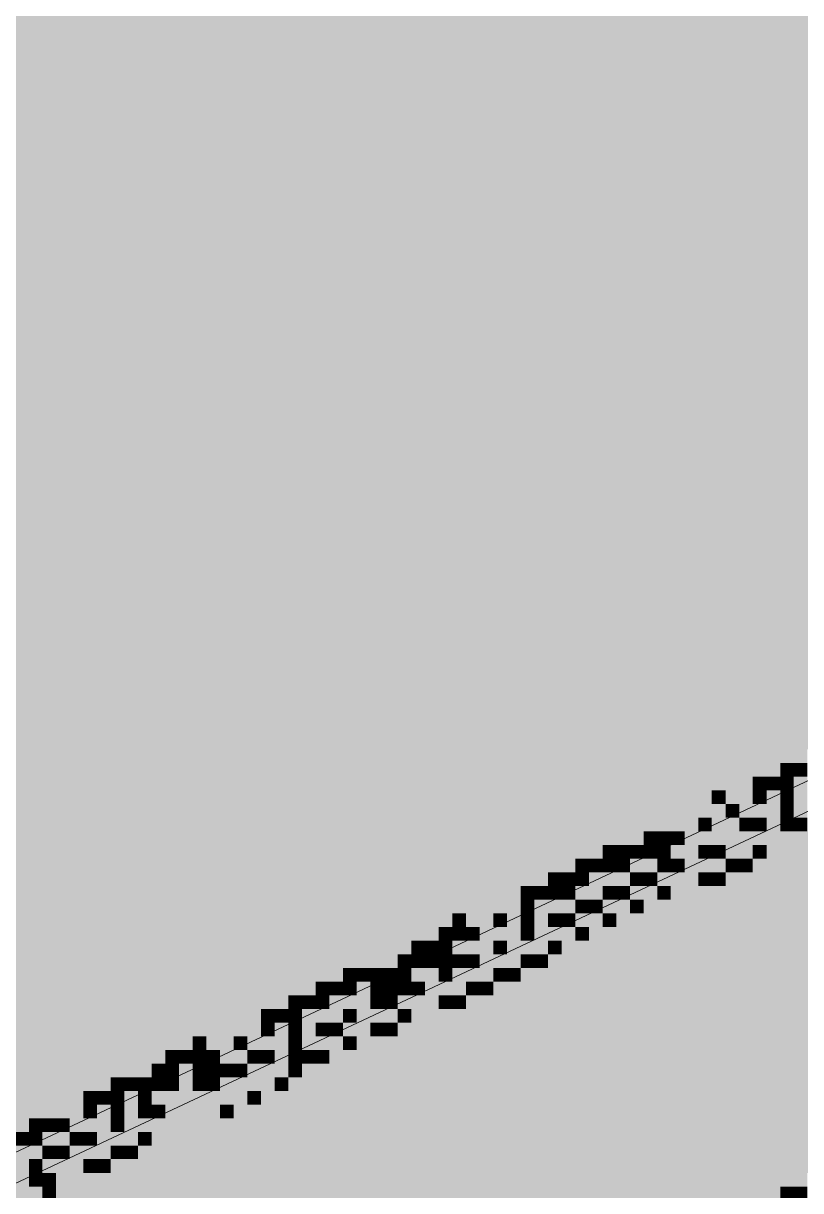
# Paper-space layout '03 3D Building and Roof' of a CAD drawing. Header units: millimetres. Extents: x 5 to 415, y 5 to 292.
# Drawn here: x 131.27 to 140.76, y 230.78 to 245.03 of the extents above; entities that cross this region are included whole.
import ezdxf

# ---------------------------------------------------------------- set-up
doc = ezdxf.new("R2010")
doc.units = ezdxf.units.MM
doc.layers.add('EXISTING', color=7, linetype='Continuous')
doc.layers.add('IMAGES', color=7, linetype='Continuous')

# ---------------------------------------------------------------- blocks, each defined once
blk = doc.blocks.new('SHEET_03')
at = {"layer": 'EXISTING', "color": 250, "lineweight": 9}
for p, q in [((128.28, 229.888), (150.128, 240.145)), ((150.128, 239.77), (128.28, 229.513))]:
    blk.add_line(p, q, dxfattribs=at)
at = {"layer": 'IMAGES', "color": 7}
for points in [[(130.342, 245), (149.671, 245), (130.342, 245.167), (149.671, 245.167)], [(130.008, 244.833), (149.671, 244.833), (130.008, 245), (149.671, 245)], [(129.509, 244.667), (149.671, 244.667), (129.509, 244.833), (149.671, 244.833)], [(129.175, 244.5), (149.671, 244.5), (129.175, 244.667), (149.671, 244.667)], [(128.842, 244.333), (149.671, 244.333), (128.842, 244.5), (149.671, 244.5)], [(128.509, 244.167), (149.671, 244.167), (128.509, 244.333), (149.671, 244.333)], [(128.009, 244), (149.671, 244), (128.009, 244.167), (149.671, 244.167)], [(127.676, 243.833), (149.671, 243.833), (127.676, 244), (149.671, 244)], [(127.342, 243.667), (149.671, 243.667), (127.342, 243.833), (149.671, 243.833)], [(127.009, 243.5), (149.671, 243.5), (127.009, 243.667), (149.671, 243.667)], [(126.676, 243.333), (149.671, 243.333), (126.676, 243.5), (149.671, 243.5)], [(126.343, 243.167), (149.671, 243.167), (126.343, 243.333), (149.671, 243.333)], [(126.009, 243), (149.671, 243), (126.009, 243.167), (149.671, 243.167)], [(125.843, 242.833), (149.671, 242.833), (125.843, 243), (149.671, 243)], [(125.343, 242.667), (149.671, 242.667), (125.343, 242.833), (149.671, 242.833)], [(125.009, 242.5), (149.671, 242.5), (125.009, 242.667), (149.671, 242.667)], [(124.51, 242.333), (149.671, 242.333), (124.51, 242.5), (149.671, 242.5)], [(124.176, 242.167), (149.671, 242.167), (124.176, 242.333), (149.671, 242.333)], [(123.843, 242), (149.671, 242), (123.843, 242.167), (149.671, 242.167)], [(123.51, 241.833), (149.671, 241.833), (123.51, 242), (149.671, 242)], [(123.176, 241.667), (149.671, 241.667), (123.176, 241.833), (149.671, 241.833)], [(122.843, 241.5), (149.671, 241.5), (122.843, 241.667), (149.671, 241.667)], [(122.177, 241.333), (149.671, 241.333), (122.177, 241.5), (149.671, 241.5)], [(122.01, 241.167), (149.671, 241.167), (122.01, 241.333), (149.671, 241.333)], [(121.677, 241), (149.671, 241), (121.677, 241.167), (149.671, 241.167)], [(121.343, 240.833), (149.671, 240.833), (121.343, 241), (149.671, 241)], [(120.844, 240.5), (149.671, 240.5), (120.844, 240.833), (149.671, 240.833)], [(120.344, 240.333), (149.671, 240.333), (120.344, 240.5), (149.671, 240.5)], [(120.01, 240.167), (149.671, 240.167), (120.01, 240.333), (149.671, 240.333)], [(119.677, 240), (149.505, 240), (119.677, 240.167), (149.505, 240.167)], [(119.177, 239.833), (149.005, 239.833), (119.177, 240), (149.005, 240)], [(118.844, 239.667), (148.672, 239.667), (118.844, 239.833), (148.672, 239.833)], [(118.344, 239.5), (148.338, 239.5), (118.344, 239.667), (148.338, 239.667)], [(118.344, 239.333), (148.005, 239.333), (118.344, 239.5), (148.005, 239.5)], [(117.677, 239.167), (147.672, 239.167), (117.677, 239.333), (147.672, 239.333)], [(117.511, 239), (147.172, 239), (117.511, 239.167), (147.172, 239.167)], [(117.178, 238.833), (146.839, 238.833), (117.178, 239), (146.839, 239)], [(116.844, 238.667), (146.505, 238.667), (116.844, 238.833), (146.505, 238.833)], [(116.344, 238.5), (146.339, 238.5), (116.344, 238.667), (146.339, 238.667)], [(116.011, 238.333), (145.839, 238.333), (116.011, 238.5), (145.839, 238.5)], [(115.844, 238.167), (145.506, 238.167), (115.844, 238.333), (145.506, 238.333)], [(115.345, 238), (145.172, 238), (115.345, 238.167), (145.172, 238.167)], [(115.011, 237.833), (144.672, 237.833), (115.011, 238), (144.672, 238)], [(114.511, 237.667), (144.506, 237.667), (114.511, 237.833), (144.506, 237.833)], [(114.178, 237.5), (144.006, 237.5), (114.178, 237.667), (144.006, 237.667)], [(113.845, 237.333), (143.673, 237.333), (113.845, 237.5), (143.673, 237.5)], [(113.678, 237.167), (143.339, 237.167), (113.678, 237.333), (143.339, 237.333)], [(113.512, 237), (143.006, 237), (113.512, 237.167), (143.006, 237.167)], [(113.678, 236.833), (142.673, 236.833), (113.678, 237), (142.673, 237)], [(114.178, 236.667), (142.34, 236.667), (114.178, 236.833), (142.34, 236.833)], [(114.511, 236.5), (142.006, 236.5), (114.511, 236.667), (142.006, 236.667)], [(115.011, 236.333), (141.506, 236.333), (115.011, 236.5), (141.506, 236.5)], [(115.178, 236.167), (141.34, 236.167), (115.178, 236.333), (141.34, 236.333)], [(115.844, 236), (140.84, 236), (115.844, 236.167), (140.84, 236.167)], [(116.011, 235.833), (140.507, 235.833), (116.011, 236), (140.507, 236)], [(140.507, 235.833), (140.673, 235.833), (140.507, 236), (140.673, 236)], [(140.673, 235.833), (140.84, 235.833), (140.673, 236), (140.84, 236)], [(116.511, 235.667), (140.173, 235.667), (116.511, 235.833), (140.173, 235.833)], [(140.173, 235.667), (140.34, 235.667), (140.173, 235.833), (140.34, 235.833)], [(140.34, 235.667), (140.507, 235.667), (140.34, 235.833), (140.507, 235.833)], [(140.507, 235.667), (140.673, 235.667), (140.507, 235.833), (140.673, 235.833)], [(140.673, 235.333), (140.84, 235.333), (140.673, 235.833), (140.84, 235.833)], [(116.844, 235.5), (139.673, 235.5), (116.844, 235.667), (139.673, 235.667)], [(139.673, 235.5), (139.84, 235.5), (139.673, 235.667), (139.84, 235.667)], [(139.84, 235.5), (140.173, 235.5), (139.84, 235.667), (140.173, 235.667)], [(140.173, 235.5), (140.34, 235.5), (140.173, 235.667), (140.34, 235.667)], [(140.34, 235.167), (140.507, 235.167), (140.34, 235.667), (140.507, 235.667)], [(140.507, 235.5), (140.673, 235.5), (140.507, 235.667), (140.673, 235.667)], [(117.011, 235.333), (139.507, 235.333), (117.011, 235.5), (139.507, 235.5)], [(139.507, 235.333), (139.84, 235.333), (139.507, 235.5), (139.84, 235.5)], [(139.84, 235.333), (140.007, 235.333), (139.84, 235.5), (140.007, 235.5)], [(140.007, 235.333), (140.34, 235.333), (140.007, 235.5), (140.34, 235.5)], [(140.507, 235.333), (140.673, 235.333), (140.507, 235.5), (140.673, 235.5)], [(117.178, 235.167), (139.173, 235.167), (117.178, 235.333), (139.173, 235.333)], [(139.173, 235.167), (139.507, 235.167), (139.173, 235.333), (139.507, 235.333)], [(139.507, 235.167), (139.673, 235.167), (139.507, 235.333), (139.673, 235.333)], [(139.673, 235.167), (140.007, 235.167), (139.673, 235.333), (140.007, 235.333)], [(140.007, 235.167), (140.173, 235.167), (140.007, 235.333), (140.173, 235.333)], [(140.173, 235.167), (140.34, 235.167), (140.173, 235.333), (140.34, 235.333)], [(140.507, 235.167), (140.673, 235.167), (140.507, 235.333), (140.673, 235.333)], [(140.673, 235.167), (140.84, 235.167), (140.673, 235.333), (140.84, 235.333)], [(117.677, 235), (138.84, 235), (117.677, 235.167), (138.84, 235.167)], [(138.84, 235), (139.007, 235), (138.84, 235.167), (139.007, 235.167)], [(139.007, 235), (139.173, 235), (139.007, 235.167), (139.173, 235.167)], [(139.173, 235), (139.34, 235), (139.173, 235.167), (139.34, 235.167)], [(139.34, 235), (139.673, 235), (139.34, 235.167), (139.673, 235.167)], [(139.673, 235), (140.007, 235), (139.673, 235.167), (140.007, 235.167)], [(140.007, 235), (140.507, 235), (140.007, 235.167), (140.507, 235.167)], [(140.507, 235), (149.671, 235), (140.507, 235.167), (149.671, 235.167)], [(118.177, 234.833), (138.34, 234.833), (118.177, 235), (138.34, 235)], [(138.34, 234.833), (138.507, 234.833), (138.34, 235), (138.507, 235)], [(138.507, 234.833), (138.674, 234.833), (138.507, 235), (138.674, 235)], [(138.674, 234.833), (138.84, 234.833), (138.674, 235), (138.84, 235)], [(138.84, 234.833), (139.007, 234.833), (138.84, 235), (139.007, 235)], [(139.007, 234.833), (139.173, 234.833), (139.007, 235), (139.173, 235)], [(139.173, 234.833), (139.507, 234.833), (139.173, 235), (139.507, 235)], [(139.507, 234.833), (139.673, 234.833), (139.507, 235), (139.673, 235)], [(139.673, 234.833), (139.84, 234.833), (139.673, 235), (139.84, 235)], [(139.84, 234.833), (140.173, 234.833), (139.84, 235), (140.173, 235)], [(140.173, 234.833), (140.34, 234.833), (140.173, 235), (140.34, 235)], [(140.34, 234.833), (140.673, 234.833), (140.34, 235), (140.673, 235)], [(140.673, 234.833), (149.338, 234.833), (140.673, 235), (149.338, 235)], [(118.511, 234.667), (138.007, 234.667), (118.511, 234.833), (138.007, 234.833)], [(138.007, 234.667), (138.174, 234.667), (138.007, 234.833), (138.174, 234.833)], [(138.174, 234.667), (138.34, 234.667), (138.174, 234.833), (138.34, 234.833)], [(138.34, 234.667), (138.507, 234.667), (138.34, 234.833), (138.507, 234.833)], [(138.507, 234.667), (138.674, 234.667), (138.507, 234.833), (138.674, 234.833)], [(138.674, 234.667), (139.007, 234.667), (138.674, 234.833), (139.007, 234.833)], [(139.007, 234.667), (139.173, 234.667), (139.007, 234.833), (139.173, 234.833)], [(139.173, 234.667), (139.34, 234.667), (139.173, 234.833), (139.34, 234.833)], [(139.34, 234.667), (139.84, 234.667), (139.34, 234.833), (139.84, 234.833)], [(139.84, 234.667), (140.007, 234.667), (139.84, 234.833), (140.007, 234.833)], [(140.007, 234.667), (140.173, 234.667), (140.007, 234.833), (140.173, 234.833)], [(140.173, 234.667), (149.005, 234.667), (140.173, 234.833), (149.005, 234.833)], [(119.011, 234.5), (137.674, 234.5), (119.011, 234.667), (137.674, 234.667)], [(137.674, 234.5), (137.84, 234.5), (137.674, 234.667), (137.84, 234.667)], [(137.84, 234.5), (138.007, 234.5), (137.84, 234.667), (138.007, 234.667)], [(138.007, 234.5), (138.174, 234.5), (138.007, 234.667), (138.174, 234.667)], [(138.174, 234.5), (138.674, 234.5), (138.174, 234.667), (138.674, 234.667)], [(138.674, 234.5), (138.84, 234.5), (138.674, 234.667), (138.84, 234.667)], [(138.84, 234.5), (139.007, 234.5), (138.84, 234.667), (139.007, 234.667)], [(139.007, 234.5), (139.507, 234.5), (139.007, 234.667), (139.507, 234.667)], [(139.507, 234.5), (139.673, 234.5), (139.507, 234.667), (139.673, 234.667)], [(139.673, 234.5), (139.84, 234.5), (139.673, 234.667), (139.84, 234.667)], [(139.84, 234.5), (148.672, 234.5), (139.84, 234.667), (148.672, 234.667)], [(119.177, 234.333), (137.34, 234.333), (119.177, 234.5), (137.34, 234.5)], [(137.34, 234.333), (137.507, 234.333), (137.34, 234.5), (137.507, 234.5)], [(137.507, 234.333), (137.674, 234.333), (137.507, 234.5), (137.674, 234.5)], [(137.674, 234.333), (137.84, 234.333), (137.674, 234.5), (137.84, 234.5)], [(137.84, 234.333), (138.007, 234.333), (137.84, 234.5), (138.007, 234.5)], [(138.007, 234.333), (138.34, 234.333), (138.007, 234.5), (138.34, 234.5)], [(138.34, 234.333), (138.507, 234.333), (138.34, 234.5), (138.507, 234.5)], [(138.507, 234.333), (138.674, 234.333), (138.507, 234.5), (138.674, 234.5)], [(138.674, 234.333), (139.007, 234.333), (138.674, 234.5), (139.007, 234.5)], [(139.007, 234.333), (139.173, 234.333), (139.007, 234.5), (139.173, 234.5)], [(139.173, 234.333), (139.507, 234.333), (139.173, 234.5), (139.507, 234.5)], [(139.507, 234.333), (148.338, 234.333), (139.507, 234.5), (148.338, 234.5)], [(119.677, 234.167), (137.007, 234.167), (119.677, 234.333), (137.007, 234.333)], [(137.007, 234.167), (137.34, 234.167), (137.007, 234.333), (137.34, 234.333)], [(137.34, 234.167), (137.507, 234.167), (137.34, 234.333), (137.507, 234.333)], [(137.507, 233.833), (137.674, 233.833), (137.507, 234.333), (137.674, 234.333)], [(137.674, 234.167), (138.007, 234.167), (137.674, 234.333), (138.007, 234.333)], [(138.007, 234.167), (138.174, 234.167), (138.007, 234.333), (138.174, 234.333)], [(138.174, 234.167), (138.34, 234.167), (138.174, 234.333), (138.34, 234.333)], [(138.34, 234.167), (138.674, 234.167), (138.34, 234.333), (138.674, 234.333)], [(138.674, 234.167), (138.84, 234.167), (138.674, 234.333), (138.84, 234.333)], [(138.84, 234.167), (139.173, 234.167), (138.84, 234.333), (139.173, 234.333)], [(139.173, 234.167), (148.005, 234.167), (139.173, 234.333), (148.005, 234.333)], [(120.01, 234), (136.507, 234), (120.01, 234.167), (136.507, 234.167)], [(136.507, 234), (136.674, 234), (136.507, 234.167), (136.674, 234.167)], [(136.674, 234), (137.007, 234), (136.674, 234.167), (137.007, 234.167)], [(137.007, 234), (137.174, 234), (137.007, 234.167), (137.174, 234.167)], [(137.174, 233.667), (137.34, 233.667), (137.174, 234.167), (137.34, 234.167)], [(137.34, 234), (137.507, 234), (137.34, 234.167), (137.507, 234.167)], [(137.674, 234), (137.84, 234), (137.674, 234.167), (137.84, 234.167)], [(137.84, 234), (138.007, 234), (137.84, 234.167), (138.007, 234.167)], [(138.007, 234), (138.34, 234), (138.007, 234.167), (138.34, 234.167)], [(138.34, 234), (138.507, 234), (138.34, 234.167), (138.507, 234.167)], [(138.507, 234), (138.84, 234), (138.507, 234.167), (138.84, 234.167)], [(138.84, 234), (147.505, 234), (138.84, 234.167), (147.505, 234.167)], [(120.177, 233.833), (136.341, 233.833), (120.177, 234), (136.341, 234)], [(136.341, 233.833), (136.507, 233.833), (136.341, 234), (136.507, 234)], [(136.507, 233.833), (136.674, 233.833), (136.507, 234), (136.674, 234)], [(136.674, 233.833), (136.841, 233.833), (136.674, 234), (136.841, 234)], [(136.841, 233.833), (137.174, 233.833), (136.841, 234), (137.174, 234)], [(137.34, 233.833), (137.507, 233.833), (137.34, 234), (137.507, 234)], [(137.674, 233.833), (138.007, 233.833), (137.674, 234), (138.007, 234)], [(138.007, 233.833), (138.174, 233.833), (138.007, 234), (138.174, 234)], [(138.174, 233.833), (138.507, 233.833), (138.174, 234), (138.507, 234)], [(138.507, 233.833), (147.172, 233.833), (138.507, 234), (147.172, 234)], [(120.51, 233.667), (136.007, 233.667), (120.51, 233.833), (136.007, 233.833)], [(136.007, 233.667), (136.174, 233.667), (136.007, 233.833), (136.174, 233.833)], [(136.174, 233.667), (136.341, 233.667), (136.174, 233.833), (136.341, 233.833)], [(136.341, 233.667), (136.507, 233.667), (136.341, 233.833), (136.507, 233.833)], [(136.507, 233.667), (136.841, 233.667), (136.507, 233.833), (136.841, 233.833)], [(136.841, 233.5), (137.007, 233.5), (136.841, 233.833), (137.007, 233.833)], [(137.007, 233.667), (137.174, 233.667), (137.007, 233.833), (137.174, 233.833)], [(137.34, 233.667), (137.674, 233.667), (137.34, 233.833), (137.674, 233.833)], [(137.674, 233.667), (137.84, 233.667), (137.674, 233.833), (137.84, 233.833)], [(137.84, 233.667), (138.174, 233.667), (137.84, 233.833), (138.174, 233.833)], [(138.174, 233.667), (147.005, 233.667), (138.174, 233.833), (147.005, 233.833)], [(121.01, 233.5), (135.507, 233.5), (121.01, 233.667), (135.507, 233.667)], [(135.507, 233.5), (135.841, 233.5), (135.507, 233.667), (135.841, 233.667)], [(135.841, 233.5), (136.007, 233.5), (135.841, 233.667), (136.007, 233.667)], [(136.007, 233.5), (136.174, 233.5), (136.007, 233.667), (136.174, 233.667)], [(136.174, 233.5), (136.341, 233.5), (136.174, 233.667), (136.341, 233.667)], [(136.341, 233.5), (136.507, 233.5), (136.341, 233.667), (136.507, 233.667)], [(136.507, 233.5), (136.674, 233.5), (136.507, 233.667), (136.674, 233.667)], [(136.674, 233.5), (136.841, 233.5), (136.674, 233.667), (136.841, 233.667)], [(137.007, 233.5), (137.34, 233.5), (137.007, 233.667), (137.34, 233.667)], [(137.34, 233.5), (137.507, 233.5), (137.34, 233.667), (137.507, 233.667)], [(137.507, 233.5), (137.674, 233.5), (137.507, 233.667), (137.674, 233.667)], [(137.674, 233.5), (146.505, 233.5), (137.674, 233.667), (146.505, 233.667)], [(121.343, 233.333), (135.174, 233.333), (121.343, 233.5), (135.174, 233.5)], [(135.174, 233.333), (135.341, 233.333), (135.174, 233.5), (135.341, 233.5)], [(135.341, 233.333), (135.507, 233.333), (135.341, 233.5), (135.507, 233.5)], [(135.507, 233.333), (135.674, 233.333), (135.507, 233.5), (135.674, 233.5)], [(135.674, 233.333), (135.841, 233.333), (135.674, 233.5), (135.841, 233.5)], [(135.841, 233.333), (136.007, 233.333), (135.841, 233.5), (136.007, 233.5)], [(136.007, 233.333), (136.341, 233.333), (136.007, 233.5), (136.341, 233.5)], [(136.341, 233.333), (136.507, 233.333), (136.341, 233.5), (136.507, 233.5)], [(136.507, 233.333), (137.007, 233.333), (136.507, 233.5), (137.007, 233.5)], [(137.007, 233.333), (137.174, 233.333), (137.007, 233.5), (137.174, 233.5)], [(137.174, 233.333), (137.34, 233.333), (137.174, 233.5), (137.34, 233.5)], [(137.34, 233.333), (146.172, 233.333), (137.34, 233.5), (146.172, 233.5)], [(121.677, 233.167), (134.841, 233.167), (121.677, 233.333), (134.841, 233.333)], [(134.841, 233.167), (135.008, 233.167), (134.841, 233.333), (135.008, 233.333)], [(135.008, 233.167), (135.174, 233.167), (135.008, 233.333), (135.174, 233.333)], [(135.174, 233.167), (135.341, 233.167), (135.174, 233.333), (135.341, 233.333)], [(135.341, 232.833), (135.507, 232.833), (135.341, 233.333), (135.507, 233.333)], [(135.507, 233.167), (135.674, 233.167), (135.507, 233.333), (135.674, 233.333)], [(135.674, 233.167), (135.841, 233.167), (135.674, 233.333), (135.841, 233.333)], [(135.841, 233.167), (136.007, 233.167), (135.841, 233.333), (136.007, 233.333)], [(136.007, 233.167), (136.174, 233.167), (136.007, 233.333), (136.174, 233.333)], [(136.174, 233.167), (136.674, 233.167), (136.174, 233.333), (136.674, 233.333)], [(136.674, 233.167), (136.841, 233.167), (136.674, 233.333), (136.841, 233.333)], [(136.841, 233.167), (137.007, 233.167), (136.841, 233.333), (137.007, 233.333)], [(137.007, 233.167), (145.839, 233.167), (137.007, 233.333), (145.839, 233.333)], [(122.177, 233), (134.508, 233), (122.177, 233.167), (134.508, 233.167)], [(134.508, 233), (134.674, 233), (134.508, 233.167), (134.674, 233.167)], [(134.674, 233), (134.841, 233), (134.674, 233.167), (134.841, 233.167)], [(134.841, 233), (135.008, 233), (134.841, 233.167), (135.008, 233.167)], [(135.008, 233), (135.341, 233), (135.008, 233.167), (135.341, 233.167)], [(135.507, 233), (135.674, 233), (135.507, 233.167), (135.674, 233.167)], [(135.674, 233), (135.841, 233), (135.674, 233.167), (135.841, 233.167)], [(135.841, 233), (136.341, 233), (135.841, 233.167), (136.341, 233.167)], [(136.341, 233), (136.507, 233), (136.341, 233.167), (136.507, 233.167)], [(136.507, 233), (136.674, 233), (136.507, 233.167), (136.674, 233.167)], [(136.674, 233), (145.506, 233), (136.674, 233.167), (145.506, 233.167)], [(122.343, 232.833), (134.174, 232.833), (122.343, 233), (134.174, 233)], [(134.174, 232.833), (134.341, 232.833), (134.174, 233), (134.341, 233)], [(134.341, 232.833), (134.508, 232.833), (134.341, 233), (134.508, 233)], [(134.508, 232.833), (134.674, 232.833), (134.508, 233), (134.674, 233)], [(134.674, 232.833), (135.174, 232.833), (134.674, 233), (135.174, 233)], [(135.174, 232.833), (135.341, 232.833), (135.174, 233), (135.341, 233)], [(135.507, 232.833), (135.841, 232.833), (135.507, 233), (135.841, 233)], [(135.841, 232.833), (136.007, 232.833), (135.841, 233), (136.007, 233)], [(136.007, 232.833), (136.341, 232.833), (136.007, 233), (136.341, 233)], [(136.341, 232.833), (145.006, 232.833), (136.341, 233), (145.006, 233)], [(122.843, 232.667), (133.841, 232.667), (122.843, 232.833), (133.841, 232.833)], [(133.841, 232.667), (134.174, 232.667), (133.841, 232.833), (134.174, 232.833)], [(134.174, 232.667), (134.341, 232.667), (134.174, 232.833), (134.341, 232.833)], [(134.341, 232.333), (134.508, 232.333), (134.341, 232.833), (134.508, 232.833)], [(134.508, 232.667), (134.674, 232.667), (134.508, 232.833), (134.674, 232.833)], [(134.674, 232.5), (134.841, 232.5), (134.674, 232.833), (134.841, 232.833)], [(134.841, 232.667), (135.008, 232.667), (134.841, 232.833), (135.008, 232.833)], [(135.008, 232.667), (135.174, 232.667), (135.008, 232.833), (135.174, 232.833)], [(135.174, 232.667), (135.507, 232.667), (135.174, 232.833), (135.507, 232.833)], [(135.507, 232.667), (135.674, 232.667), (135.507, 232.833), (135.674, 232.833)], [(135.674, 232.667), (135.841, 232.667), (135.674, 232.833), (135.841, 232.833)], [(135.841, 232.667), (144.672, 232.667), (135.841, 232.833), (144.672, 232.833)], [(123.01, 232.5), (133.341, 232.5), (123.01, 232.667), (133.341, 232.667)], [(133.341, 232.5), (133.508, 232.5), (133.341, 232.667), (133.508, 232.667)], [(133.508, 232.5), (133.841, 232.5), (133.508, 232.667), (133.841, 232.667)], [(133.841, 232.5), (134.008, 232.5), (133.841, 232.667), (134.008, 232.667)], [(134.008, 232.5), (134.341, 232.5), (134.008, 232.667), (134.341, 232.667)], [(134.508, 232.5), (134.674, 232.5), (134.508, 232.667), (134.674, 232.667)], [(134.841, 232.5), (135.174, 232.5), (134.841, 232.667), (135.174, 232.667)], [(135.174, 232.5), (135.341, 232.5), (135.174, 232.667), (135.341, 232.667)], [(135.341, 232.5), (135.674, 232.5), (135.341, 232.667), (135.674, 232.667)], [(135.674, 232.5), (144.339, 232.5), (135.674, 232.667), (144.339, 232.667)], [(123.676, 232.333), (133.008, 232.333), (123.676, 232.5), (133.008, 232.5)], [(133.008, 232.333), (133.175, 232.333), (133.008, 232.5), (133.175, 232.5)], [(133.175, 232.333), (133.341, 232.333), (133.175, 232.5), (133.341, 232.5)], [(133.341, 232.333), (133.508, 232.333), (133.341, 232.5), (133.508, 232.5)], [(133.508, 232.333), (133.674, 232.333), (133.508, 232.5), (133.674, 232.5)], [(133.674, 232.333), (134.008, 232.333), (133.674, 232.5), (134.008, 232.5)], [(134.008, 232.333), (134.174, 232.333), (134.008, 232.5), (134.174, 232.5)], [(134.174, 232.333), (134.341, 232.333), (134.174, 232.5), (134.341, 232.5)], [(134.508, 232.333), (134.674, 232.333), (134.508, 232.5), (134.674, 232.5)], [(134.674, 232.333), (134.841, 232.333), (134.674, 232.5), (134.841, 232.5)], [(134.841, 232.333), (135.008, 232.333), (134.841, 232.5), (135.008, 232.5)], [(135.008, 232.333), (135.341, 232.333), (135.008, 232.5), (135.341, 232.5)], [(135.341, 232.333), (144.006, 232.333), (135.341, 232.5), (144.006, 232.5)], [(123.843, 232.167), (132.841, 232.167), (123.843, 232.333), (132.841, 232.333)], [(132.841, 232.167), (133.008, 232.167), (132.841, 232.333), (133.008, 232.333)], [(133.008, 232.167), (133.175, 232.167), (133.008, 232.333), (133.175, 232.333)], [(133.175, 232), (133.341, 232), (133.175, 232.333), (133.341, 232.333)], [(133.341, 232.167), (133.508, 232.167), (133.341, 232.333), (133.508, 232.333)], [(133.508, 232.167), (133.674, 232.167), (133.508, 232.333), (133.674, 232.333)], [(133.674, 232.167), (133.841, 232.167), (133.674, 232.333), (133.841, 232.333)], [(133.841, 232.167), (134.008, 232.167), (133.841, 232.333), (134.008, 232.333)], [(134.008, 232.167), (134.508, 232.167), (134.008, 232.333), (134.508, 232.333)], [(134.508, 232.167), (134.674, 232.167), (134.508, 232.333), (134.674, 232.333)], [(134.674, 232.167), (135.008, 232.167), (134.674, 232.333), (135.008, 232.333)], [(135.008, 232.167), (143.673, 232.167), (135.008, 232.333), (143.673, 232.333)], [(124.176, 232), (132.341, 232), (124.176, 232.167), (132.341, 232.167)], [(132.341, 232), (132.508, 232), (132.341, 232.167), (132.508, 232.167)], [(132.508, 232), (132.675, 232), (132.508, 232.167), (132.675, 232.167)], [(132.675, 232), (132.841, 232), (132.675, 232.167), (132.841, 232.167)], [(132.841, 232), (133.008, 232), (132.841, 232.167), (133.008, 232.167)], [(133.008, 232), (133.175, 232), (133.008, 232.167), (133.175, 232.167)], [(133.341, 232), (133.508, 232), (133.341, 232.167), (133.508, 232.167)], [(133.508, 232), (133.674, 232), (133.508, 232.167), (133.674, 232.167)], [(133.674, 232), (134.008, 232), (133.674, 232.167), (134.008, 232.167)], [(134.008, 232), (134.341, 232), (134.008, 232.167), (134.341, 232.167)], [(134.341, 232), (134.508, 232), (134.341, 232.167), (134.508, 232.167)], [(134.508, 232), (143.339, 232), (134.508, 232.167), (143.339, 232.167)], [(124.51, 231.833), (132.008, 231.833), (124.51, 232), (132.008, 232)], [(132.008, 231.833), (132.175, 231.833), (132.008, 232), (132.175, 232)], [(132.175, 231.833), (132.341, 231.833), (132.175, 232), (132.341, 232)], [(132.341, 231.833), (132.508, 231.833), (132.341, 232), (132.508, 232)], [(132.508, 231.5), (132.675, 231.5), (132.508, 232), (132.675, 232)], [(132.675, 231.833), (132.841, 231.833), (132.675, 232), (132.841, 232)], [(132.841, 231.833), (133.341, 231.833), (132.841, 232), (133.341, 232)], [(133.341, 231.833), (133.674, 231.833), (133.341, 232), (133.674, 232)], [(133.674, 231.833), (134.008, 231.833), (133.674, 232), (134.008, 232)], [(134.008, 231.833), (134.174, 231.833), (134.008, 232), (134.174, 232)], [(134.174, 231.833), (143.006, 231.833), (134.174, 232), (143.006, 232)], [(125.009, 231.667), (131.675, 231.667), (125.009, 231.833), (131.675, 231.833)], [(131.675, 231.667), (132.008, 231.667), (131.675, 231.833), (132.008, 231.833)], [(132.008, 231.667), (132.175, 231.667), (132.008, 231.833), (132.175, 231.833)], [(132.175, 231.333), (132.341, 231.333), (132.175, 231.833), (132.341, 231.833)], [(132.341, 231.667), (132.508, 231.667), (132.341, 231.833), (132.508, 231.833)], [(132.675, 231.667), (132.841, 231.667), (132.675, 231.833), (132.841, 231.833)], [(132.841, 231.667), (133.008, 231.667), (132.841, 231.833), (133.008, 231.833)], [(133.008, 231.667), (133.341, 231.667), (133.008, 231.833), (133.341, 231.833)], [(133.341, 231.667), (133.674, 231.667), (133.341, 231.833), (133.674, 231.833)], [(133.674, 231.667), (133.841, 231.667), (133.674, 231.833), (133.841, 231.833)], [(133.841, 231.667), (142.673, 231.667), (133.841, 231.833), (142.673, 231.833)], [(125.343, 231.5), (131.342, 231.5), (125.343, 231.667), (131.342, 231.667)], [(131.342, 231.5), (131.508, 231.5), (131.342, 231.667), (131.508, 231.667)], [(131.508, 231.5), (131.675, 231.5), (131.508, 231.667), (131.675, 231.667)], [(131.675, 231.5), (131.841, 231.5), (131.675, 231.667), (131.841, 231.667)], [(131.841, 231.5), (132.175, 231.5), (131.841, 231.667), (132.175, 231.667)], [(132.341, 231.5), (132.508, 231.5), (132.341, 231.667), (132.508, 231.667)], [(132.675, 231.5), (133.175, 231.5), (132.675, 231.667), (133.175, 231.667)], [(133.175, 231.5), (133.508, 231.5), (133.175, 231.667), (133.508, 231.667)], [(133.508, 231.5), (142.173, 231.5), (133.508, 231.667), (142.173, 231.667)], [(131.175, 231.333), (131.342, 231.333), (131.175, 231.5), (131.342, 231.5)], [(131.342, 231.333), (131.508, 231.333), (131.342, 231.5), (131.508, 231.5)], [(131.508, 231.333), (131.841, 231.333), (131.508, 231.5), (131.841, 231.5)], [(131.841, 231.333), (132.008, 231.333), (131.841, 231.5), (132.008, 231.5)], [(132.008, 231.333), (132.175, 231.333), (132.008, 231.5), (132.175, 231.5)], [(132.341, 231.333), (132.675, 231.333), (132.341, 231.5), (132.675, 231.5)], [(132.675, 231.333), (132.841, 231.333), (132.675, 231.5), (132.841, 231.5)], [(132.841, 231.333), (133.175, 231.333), (132.841, 231.5), (133.175, 231.5)], [(133.175, 231.333), (141.84, 231.333), (133.175, 231.5), (141.84, 231.5)], [(131.175, 231.167), (131.508, 231.167), (131.175, 231.333), (131.508, 231.333)], [(131.508, 231.167), (131.675, 231.167), (131.508, 231.333), (131.675, 231.333)], [(131.675, 231.167), (131.841, 231.167), (131.675, 231.333), (131.841, 231.333)], [(131.841, 231.167), (132.341, 231.167), (131.841, 231.333), (132.341, 231.333)], [(132.341, 231.167), (132.508, 231.167), (132.341, 231.333), (132.508, 231.333)], [(132.508, 231.167), (132.675, 231.167), (132.508, 231.333), (132.675, 231.333)], [(132.675, 231.167), (141.506, 231.167), (132.675, 231.333), (141.506, 231.333)], [(131.175, 230.833), (131.342, 230.833), (131.175, 231.167), (131.342, 231.167)], [(131.342, 231), (131.508, 231), (131.342, 231.167), (131.508, 231.167)], [(131.508, 231), (132.008, 231), (131.508, 231.167), (132.008, 231.167)], [(132.008, 231), (132.175, 231), (132.008, 231.167), (132.175, 231.167)], [(132.175, 231), (132.341, 231), (132.175, 231.167), (132.341, 231.167)], [(132.341, 231), (141.173, 231), (132.341, 231.167), (141.173, 231.167)], [(131.342, 230.833), (131.508, 230.833), (131.342, 231), (131.508, 231)], [(131.508, 230.833), (131.675, 230.833), (131.508, 231), (131.675, 231)], [(131.675, 230.833), (132.175, 230.833), (131.675, 231), (132.175, 231)], [(132.175, 230.833), (140.84, 230.833), (132.175, 231), (140.84, 231)], [(131.175, 230.667), (131.508, 230.667), (131.175, 230.833), (131.508, 230.833)], [(131.508, 230.667), (131.675, 230.667), (131.508, 230.833), (131.675, 230.833)], [(131.675, 230.667), (140.507, 230.667), (131.675, 230.833), (140.507, 230.833)], [(140.507, 230.667), (140.673, 230.667), (140.507, 230.833), (140.673, 230.833)], [(140.673, 230.667), (140.84, 230.667), (140.673, 230.833), (140.84, 230.833)]]:
    blk.add_solid(points, dxfattribs=at)

psp = doc.layouts.new('03 3D Building and Roof')

# ---------------------------------------------------------------- block references
psp.add_blockref('SHEET_03', (0, 0))

doc.saveas('drawing.dxf')
